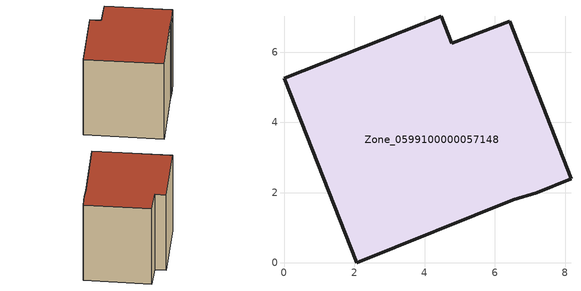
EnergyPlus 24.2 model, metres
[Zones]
Zone_0599100000057148
 floor ground (C_G): 4.78,6.25 6.42,6.87 8.17,2.4 7.2,1.99 6.52,1.79 2.07,0 0,5.26 4.48,7.02 z0
 wall outside (C_F): 4.48,7.02 0,5.26 2.07,0 6.52,1.79 7.2,1.99 8.17,2.4 6.42,6.87 4.78,6.25 4.48,7.02 z0:6.37
 roof outside (C_R): 4.78,6.25 4.48,7.02 0,5.26 2.07,0 6.52,1.79 7.2,1.99 8.17,2.4 6.42,6.87 z6.37
[BUILDING]
Pand.0599100000057148: North Axis=0; Terrain=City; Loads Convergence Tolerance Value=0.04; Temperature Convergence Tolerance Value=0.4; Solar Distribution=FullExterior; Maximum Number of Warmup Days=25; Minimum Number of Warmup Days=1
[Site:Location]
Rotterdam.The.Hague.AP_ZH_NLD Design_Conditions: Latitude=51.96; Longitude=4.45; Time Zone=1; Elevation=-4.5
[SITE:GROUNDTEMPERATURE:BUILDINGSURFACE]
18, 18, 18, 18, 18, 18, 18, 18, 18, 18, 18, 18
[MATERIAL] Thermal Absorptance=0.9; Solar Absorptance=0.7; Visible Absorptance=0.7
Name | Roughness | Thickness | Conductivity | Density | Specific Heat
G.TI.1946 | MediumSmooth | 0.15 | 1 | 540 | 1210
F.TI.1946 | Rough | 0.3 | 0.857143 | 1920 | 840
R.TI.1946 | MediumRough | 0.2 | 0.1 | 1500 | 1000
[CONSTRUCTION]
C_G: G.TI.1946
C_F: F.TI.1946
C_R: R.TI.1946
[ZONE]
Zone_0599100000057148: Type=1; Multiplier=1; Ceiling Height=Autocalculate; Volume=Autocalculate; Floor Area=autocalculate; Part of Total Floor Area=Yes
[ZONEINFILTRATION:DESIGNFLOWRATE]
Infil_Zone_0599100000057148: Zone or ZoneList or Space or SpaceList=Zone_0599100000057148; Schedule=AlwaysOn; Design Flow Rate Calculation Method=Flow/Area; Flow Rate per Floor Area=0.003; Constant Term Coefficient=1; Temperature Term Coefficient=0; Velocity Term Coefficient=0; Velocity Squared Term Coefficient=0
[HVACTEMPLATE:ZONE:IDEALLOADSAIRSYSTEM]
Zone_0599100000057148: Maximum Heating Supply Air Temperature=50; Minimum Cooling Supply Air Temperature=13; Maximum Heating Supply Air Humidity Ratio=0.0156; Minimum Cooling Supply Air Humidity Ratio=0.0077; Heating Limit=NoLimit; Cooling Limit=NoLimit; Dehumidification Control Type=ConstantSensibleHeatRatio; Cooling Sensible Heat Ratio=0.7; Dehumidification Setpoint=60; Humidification Control Type=None; Humidification Setpoint=30; Outdoor Air Method=None; Outdoor Air Flow Rate per Person=0.00944; Outdoor Air Flow Rate per Zone Floor Area=0; Outdoor Air Flow Rate per Zone=0; Demand Controlled Ventilation Type=None; Outdoor Air Economizer Type=NoEconomizer; Heat Recovery Type=None; Sensible Heat Recovery Effectiveness=0.7; Latent Heat Recovery Effectiveness=0.65
[ZONECONTROL:THERMOSTAT]
ThermostatControl_Zone_0599100000057148: Zone or ZoneList=Zone_0599100000057148; Control Type Schedule=DualSetpointControlType; Control 1=Thermostat_Zone_0599100000057148; Temperature Difference Between Cutout And Setpoint=0
[THERMOSTATSETPOINT:DUALSETPOINT]
Thermostat_Zone_0599100000057148: Heating Setpoint Temperature Schedule=HeatingSetpoint_Zone_0599100000057148; Cooling Setpoint Temperature Schedule=CoolingSetpoint_Zone_0599100000057148
[SCHEDULE:COMPACT]
HeatingSetpoint_Zone_0599100000057148: Through: 12/31, For: AllDays, Until: 24:00, 21
CoolingSetpoint_Zone_0599100000057148: Through: 12/31, For: AllDays, Until: 24:00, 24
DualSetpointControlType: Through: 12/31, For: AllDays, Until: 24:00, 4
AlwaysOn: Through: 12/31, For: AllDays, Until: 24:00, 1
